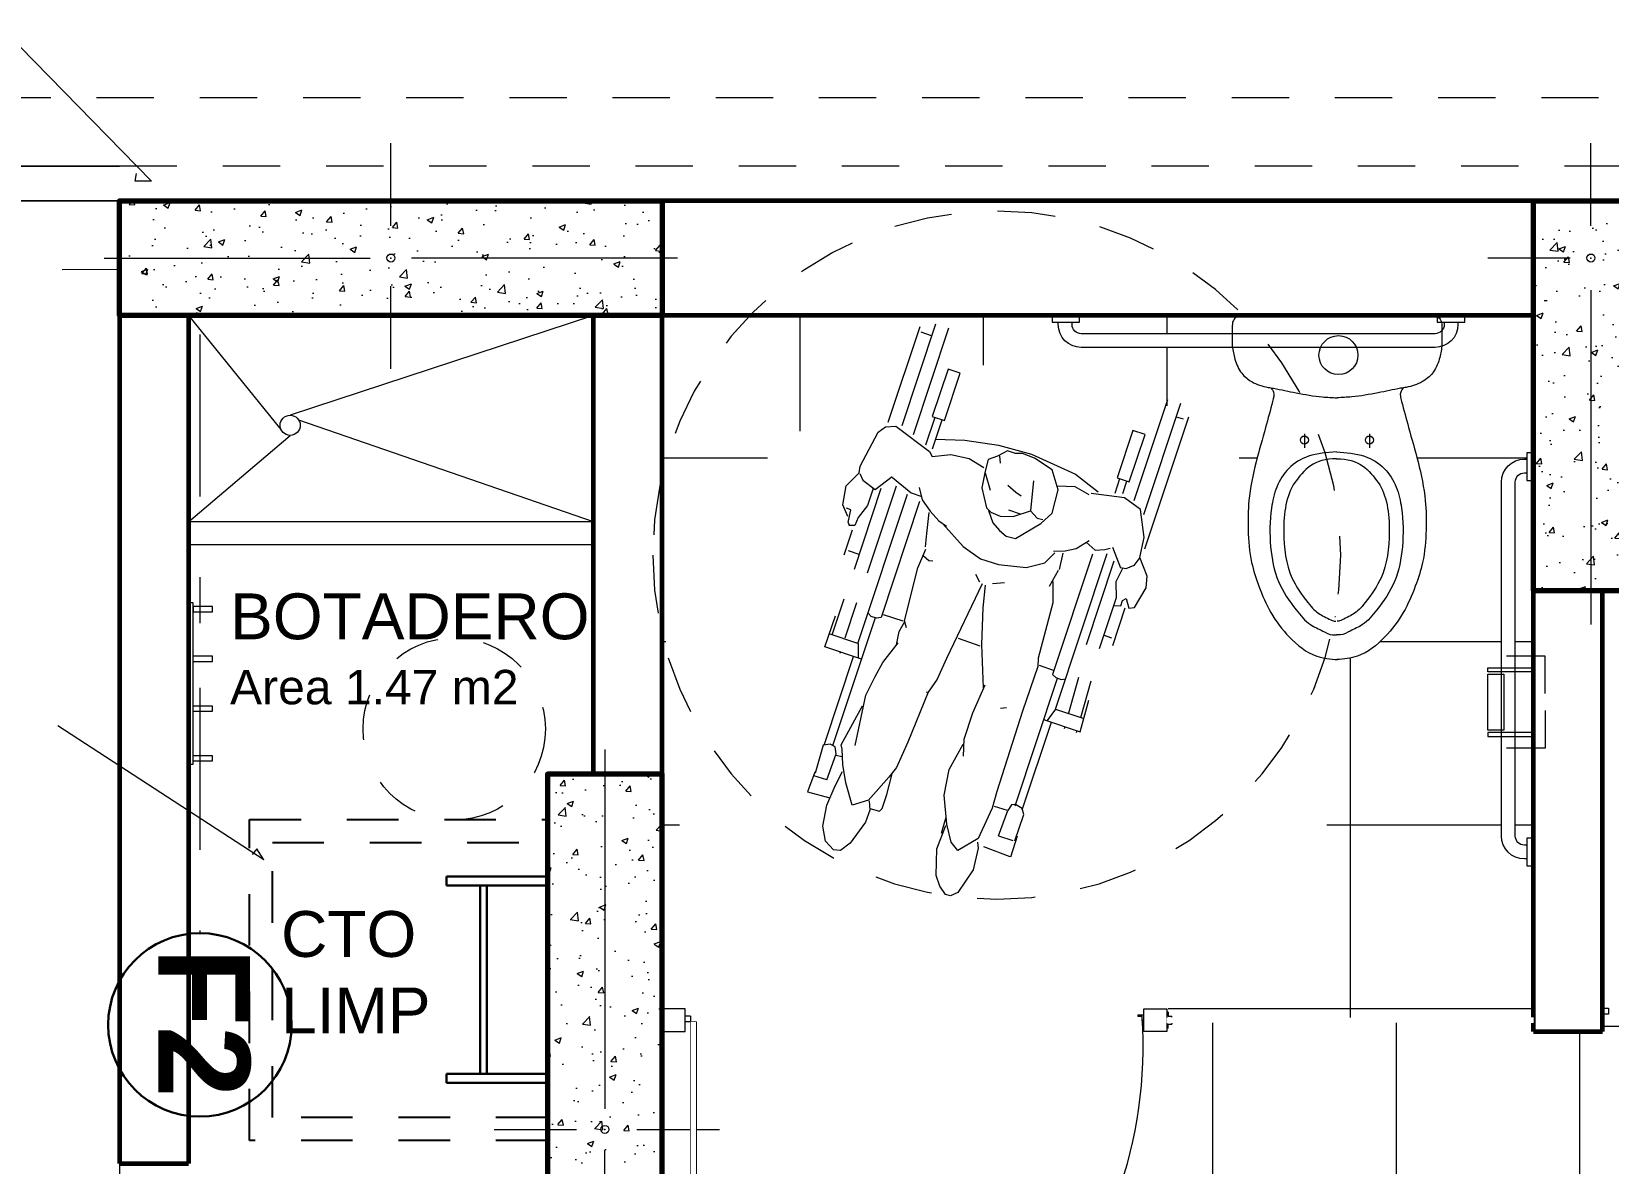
# Model space of a CAD drawing. Header units: metres. Extents: x 27 to 147, y -173 to 8.
# Drawn here: x 120.248 to 123.686, y -42.428 to -39.96 of the extents above; entities that cross this region are included whole.
import ezdxf

# ---------------------------------------------------------------- set-up
doc = ezdxf.new("R2010")
doc.units = ezdxf.units.M
doc.set_wipeout_variables(frame=1)
for name, pattern in [('DASHED2', [0.375, 0.25, -0.125]), ('Dot & Dashed', [0.670277762413025, 0.352777767181396, -0.176388883590699, 0, -0.14111111164093]), ('HIDDEN', [9.524999999999999, 6.35, -3.175]), ('HIDDEN2', [0.1875, 0.125, -0.0625]), ('RAYITAS2', [0.1875, 0.125, -0.0625])]:
    doc.linetypes.add(name, pattern=pattern)
for name, color, linetype, lineweight in [('COLUMNAS 50', 32, 'Continuous', 70), ('Cotas varias El', 253, 'Continuous', 13), ('Equipamiento SR', 23, 'Continuous', 0), ('grafo 0', 7, 'Continuous', 0), ('GRAFO 0 BLANCO', 7, 'Continuous', 0), ('grafo 2', 31, 'Continuous', 20), ('GRAFO 3', 22, 'Continuous', 30), ('GRAFO 4', 7, 'Continuous', 30), ('linea0016', 144, 'HIDDEN2', 9), ('Lineas Referencia', 73, 'Continuous', 13), ('Mobiliario el', 7, 'Continuous', 5), ('Proyeccciones', 1, 'DASHED2', 18), ('proyecciones', 1, 'DASHED2', 5), ('puertas', 7, 'Continuous', 5), ('Sanitarios el', 141, 'Continuous', 15), ('Structural - Bearing_Pen_No__20', 1, 'Continuous', 0), ('Tabiques El', 7, 'Continuous', 15), ('Vanos', 140, 'Continuous', 5), ('Ventanas', 7, 'Continuous', 5)]:
    doc.layers.add(name, color=color, linetype=linetype, lineweight=lineweight)
doc.styles.add('ARIAL', font='arial.ttf')
doc.styles.add('GENERATED_STYLE_1', font='arialbd.ttf')
pattern_1 = [(49.99999999999999, (52.73815548415334, 67.41899760011967), (0.1434520313587672, -0.01255042654495647), [0.01499999946030217, -0.1649999940633239]), (355, (52.73815548415334, 67.41899760011967), (-0.02775026572414942, 0.1504384213272495), [0.01199999956824174, -0.1319999952506591]), (100.45144446, (52.75010981992324, 67.4179517313573), (0.1157017651824895, 0.1378879932325356), [0.01274803794132739, -0.1402284173546011]), (46.1842, (52.73815548415334, 67.45899759868047), (0.2134482584544768, -0.03310385496754335), [0.02249999919045321, -0.2474999910949854]), (96.63563549, (52.75594283251337, 67.45623893737974), (0.1869323824090454, 0.1948237131451808), [0.01912206771199074, -0.2103427444318982]), (351.1841639899999, (52.73815548415334, 67.45899759868047), (0.1869323822851544, 0.1948237130442687), [0.01799999935236261, -0.1979999930759887]), (21, (52.75815548343374, 67.44899759904027), (0.1193814061283665, -0.08052377523583387), [0.01499999946030217, -0.1649999940633239]), (326.0000000000001, (52.75815548343374, 67.44899759904027), (0.04866306463342626, 0.1450300037912118), [0.01199999956824174, -0.1319999952506591]), (71.45144474, (52.76810393387584, 67.44228728448172), (0.1680444692997783, 0.06450622824034591), [0.01274803754132744, -0.1402284173546016]), (37.49999999999998, (52.73815548415334, 67.41899760011967), (0.002431970975956167, 0.06657876837076775), [0, -0.1303999953082269, 0, -0.1339999951786994, 0, -0.1324999952326692]), (7.499999999999998, (52.73815548415334, 67.41899760011967), (0.05261390559538895, 0.07888233953829678), [0, -0.07639999725113905, 0, -0.1273999954161665, 0, -0.05049999818301731]), (327.5, (52.69355548575805, 67.41899760011967), (0.106764483393111, -0.004510974184571747), [0, -0.04999999820100724, 0, -0.1559999943871426, 0, -0.20699999255217]), (317.5, (52.67355548647768, 67.41899760011967), (0.1166372296718865, 0.02002099574611099), [0, -0.0649999976613094, 0, -0.103599996272487, 0, -0.1469999947109613])]

# ---------------------------------------------------------------- blocks, each defined once
blk = doc.blocks.new('DISCAPACITADO-1')
at = {"layer": 'Proyeccciones', "linetype": 'HIDDEN', "ltscale": 1.5}
for p, q in [((682410.6525736429, 9286072.477086188), (682410.7225436935, 9286072.242333064)), ((682410.7472622914, 9286072.26160757), (682410.6805516371, 9286072.485425254)), ((682410.7127923187, 9286072.466626521), (682410.6896920423, 9286072.459741298)), ((682410.7775231751, 9286072.267650338), (682410.7146019925, 9286072.478754146)), ((682410.6240454672, 9286072.379767314), (682410.650928206, 9286072.38777993)), ((682410.650928206, 9286072.38777993), (682410.6821137017, 9286072.283150986)), ((682410.6552309629, 9286072.275138369), (682410.6240454672, 9286072.379767314)), ((682410.1419561327, 9286072.328089906), (682410.214838549, 9286072.083565643)), ((682410.2362977507, 9286072.113775594), (682410.1699341268, 9286072.336428972)), ((682410.2096796968, 9286072.009369154), (682410.1232021028, 9286072.299505936)), ((682410.1346902074, 9286072.2940569), (682410.1499051906, 9286072.298591847)), ((682410.6821137017, 9286072.283150986), (682410.6552309629, 9286072.275138369)), ((682410.6766232258, 9286072.281476555), (682410.6947518236, 9286072.220654177)), ((682410.217143312, 9286072.258486865), (682410.2440260508, 9286072.26649948)), ((682410.2483288078, 9286072.15385792), (682410.217143312, 9286072.258486865)), ((682410.2440260508, 9286072.26649948), (682410.2752115466, 9286072.161870535)), ((682410.6611366668, 9286072.276177574), (682410.6803005497, 9286072.211881759)), ((682410.7607238758, 9286072.26000555), (682410.6855253028, 9286072.206600782)), ((682410.7831895659, 9286072.257452656), (682410.7607238758, 9286072.26000555)), ((682410.7992524281, 9286072.245164916), (682410.7831895659, 9286072.257452656)), ((682410.5356293229, 9286072.225399787), (682410.4631044343, 9286072.208073603)), ((682410.4979567518, 9286072.208403239), (682410.5160334818, 9286072.213502282)), ((682410.5160334818, 9286072.213502282), (682410.537098011, 9286072.201496249)), ((682410.6094526884, 9286072.2340123), (682410.5356293229, 9286072.225399787)), ((682410.6736209418, 9286072.234292187), (682410.6094526884, 9286072.2340123)), ((682410.8360673622, 9286072.170360029), (682410.7992524281, 9286072.245164916)), ((682410.4631044343, 9286072.208073603), (682410.366147843, 9286072.167367645)), ((682410.4173250571, 9286072.17521866), (682410.4563318721, 9286072.199688578)), ((682410.4563318721, 9286072.199688578), (682410.4832959691, 9286072.208525522)), ((682410.4832959691, 9286072.208525522), (682410.4979567518, 9286072.208403239)), ((682410.5330436161, 9286072.201792447), (682410.5311617575, 9286072.18608483)), ((682410.537098011, 9286072.201496249), (682410.55714577, 9286072.193202218)), ((682410.55714577, 9286072.193202218), (682410.5629734955, 9286072.16795327)), ((682410.5988786584, 9286072.194475789), (682410.5660340558, 9286072.175321525)), ((682410.6392301415, 9286072.201837353), (682410.5988786584, 9286072.194475789)), ((682410.6796447971, 9286072.196283462), (682410.6392301415, 9286072.201837353)), ((682410.6855253028, 9286072.206600782), (682410.6796447971, 9286072.196283462)), ((682410.2752115466, 9286072.161870535), (682410.2483288078, 9286072.15385792)), ((682410.2542345116, 9286072.154897125), (682410.2623979324, 9286072.127508428)), ((682410.2697210707, 9286072.160196107), (682410.2792937533, 9286072.128079263)), ((682410.366147843, 9286072.167367645), (682410.3152787711, 9286072.130579146)), ((682410.4027661303, 9286072.13168844), (682410.4173250571, 9286072.17521866)), ((682410.460744531, 9286072.084932286), (682410.4563484607, 9286072.15025302)), ((682410.5502994255, 9286072.12562961), (682410.5624775763, 9286072.163156327)), ((682410.5629734955, 9286072.16795327), (682410.568967026, 9286072.131503755)), ((682410.7649380027, 9286072.147806644), (682410.7232176372, 9286072.11534864)), ((682410.8015104599, 9286072.120226732), (682410.7656924718, 9286072.149692202)), ((682410.8364917214, 9286072.154495992), (682410.8289032814, 9286072.139909858)), ((682410.8375873922, 9286072.155539894), (682410.8360673622, 9286072.170360029)), ((682410.8649007231, 9286072.126018498), (682410.8375873922, 9286072.155539894)), ((682410.2220297756, 9286072.09487926), (682410.2575696099, 9286072.118762296)), ((682410.2575696099, 9286072.118762296), (682410.3306579122, 9286072.126085145)), ((682410.3351228214, 9286072.12310266), (682410.3661786844, 9286072.139442526)), ((682410.3661786844, 9286072.139442526), (682410.4055493897, 9286072.14006906)), ((682410.4142689934, 9286072.080423199), (682410.4027661303, 9286072.13168844)), ((682410.4948663595, 9286072.123903604), (682410.4827921358, 9286072.116150396)), ((682410.5125762626, 9286072.138673259), (682410.4948663595, 9286072.123903604)), ((682410.568967026, 9286072.131503755), (682410.5580599471, 9286072.087885508)), ((682410.7061424108, 9286072.12735908), (682410.698162367, 9286072.1008674)), ((682410.7232176372, 9286072.11534864), (682410.7017157231, 9286072.109045615)), ((682410.8287622456, 9286071.783727502), (682410.7308182238, 9286072.112334741)), ((682410.7563599291, 9286072.12887785), (682410.8135004601, 9286071.937168425)), ((682410.8414784543, 9286071.94550749), (682410.7884121684, 9286072.123547614)), ((682410.8289032814, 9286072.139909858), (682410.8015104599, 9286072.120226732)), ((682410.8063517412, 9286072.122699808), (682410.8170154466, 9286072.08476639)), ((682410.8711759605, 9286072.084567316), (682410.8649007231, 9286072.126018498)), ((682410.2122773981, 9286072.033801395), (682410.2220297756, 9286072.09487926)), ((682410.4386515713, 9286072.057470404), (682410.4142689934, 9286072.080423199)), ((682410.4614613109, 9286072.084280506), (682410.4469781888, 9286072.068763174)), ((682410.4992826738, 9286072.070697257), (682410.4614613109, 9286072.084280506)), ((682410.5095779647, 9286072.084763264), (682410.4839221544, 9286072.076916398)), ((682410.5478204042, 9286072.078913601), (682410.527207793, 9286072.070728099)), ((682410.5531484531, 9286072.082114697), (682410.5429053267, 9286072.055800876)), ((682410.5580599471, 9286072.087885508), (682410.5478204042, 9286072.078913601)), ((682410.6803594508, 9286072.077126702), (682410.660619834, 9286072.056483248)), ((682410.698162367, 9286072.1008674), (682410.6803594508, 9286072.077126702)), ((682410.7040192458, 9286072.09690526), (682410.7799874666, 9286071.842027964)), ((682410.8170154466, 9286072.08476639), (682410.8369811609, 9286072.05795597)), ((682410.8529844927, 9286072.074137025), (682410.8630615574, 9286072.077443456)), ((682410.8590678866, 9286072.059308678), (682410.8711759605, 9286072.084567316)), ((682410.4469781888, 9286072.068763174), (682410.4339053667, 9286072.066220086)), ((682410.4925308904, 9286072.02334549), (682410.4386515713, 9286072.057470404)), ((682410.527207793, 9286072.070728099), (682410.4992826738, 9286072.070697257)), ((682410.5429053267, 9286072.055800876), (682410.5282554044, 9286072.039090978)), ((682410.6521878722, 9286072.050183104), (682410.6059037967, 9286072.001953427)), ((682410.660619834, 9286072.056483248), (682410.6433861759, 9286072.04523278)), ((682410.6862136116, 9286072.027941937), (682410.6827260397, 9286072.073784435)), ((682410.8369811609, 9286072.05795597), (682410.8437291951, 9286072.040409124)), ((682410.8583967597, 9286072.046398822), (682410.8529844927, 9286072.074137025)), ((682410.8583967597, 9286072.046398822), (682410.8561524632, 9286072.039830701)), ((682410.2202120351, 9286071.990265332), (682410.2122773981, 9286072.033801395)), ((682410.2806120222, 9286072.010800257), (682410.261927551, 9286071.965969479)), ((682410.2973732619, 9286072.005233739), (682410.285340794, 9286072.008105025)), ((682410.3379558547, 9286072.019977624), (682410.3182118321, 9286072.003323473)), ((682410.3596674195, 9286072.005609408), (682410.3319374179, 9286072.023407917)), ((682410.512648866, 9286072.027197879), (682410.4925308904, 9286072.02334549)), ((682410.5282554044, 9286072.039090978), (682410.512648866, 9286072.027197879)), ((682410.6879640066, 9286071.999036733), (682410.6862136116, 9286072.027941937)), ((682410.8437291951, 9286072.040409124), (682410.8561524632, 9286072.039830701)), ((682410.8645444347, 9286071.975689527), (682410.8480076179, 9286072.0311714)), ((682410.2032865193, 9286071.950077381), (682410.2202120351, 9286071.990265332)), ((682410.2202120351, 9286071.990265332), (682410.2327521688, 9286071.97229661)), ((682410.2327521688, 9286071.97229661), (682410.2499118171, 9286071.964753687)), ((682410.330860944, 9286071.796511207), (682410.2758179297, 9286071.981183358)), ((682410.393490292, 9286071.653991207), (682410.291472025, 9286071.99626775)), ((682410.3182118321, 9286072.003323473), (682410.2973732619, 9286072.005233739)), ((682410.323567522, 9286071.99392714), (682410.4023877145, 9286071.729481332)), ((682410.3831498794, 9286071.999344511), (682410.3596674195, 9286072.005609408)), ((682410.4089901164, 9286071.997715954), (682410.3831498794, 9286071.999344511)), ((682410.3880957984, 9286071.994532118), (682410.3954391478, 9286071.958452338)), ((682410.4272156383, 9286071.9722352), (682410.4059251501, 9286071.994337)), ((682410.4674593381, 9286071.960403785), (682410.4272156383, 9286071.9722352)), ((682410.5672667163, 9286071.97613369), (682410.5281219699, 9286071.965411387)), ((682410.6059037967, 9286072.001953427), (682410.5672667163, 9286071.97613369)), ((682410.6920677725, 9286071.97875717), (682410.6799088176, 9286071.968995377)), ((682410.7032668992, 9286071.95244011), (682410.6868958945, 9286071.99366533)), ((682410.8562642977, 9286071.985270638), (682410.8331640214, 9286071.978385417)), ((682410.2043385466, 9286071.924469894), (682410.2032865193, 9286071.950077381)), ((682410.2499118171, 9286071.964753687), (682410.261927551, 9286071.965969479)), ((682410.2570106462, 9286071.96516885), (682410.2707525549, 9286071.93554489)), ((682410.3974360022, 9286071.95645989), (682410.415887483, 9286071.920883369)), ((682410.5281219699, 9286071.965411387), (682410.4674593381, 9286071.960403785)), ((682410.5673928075, 9286071.925384514), (682410.5762731144, 9286071.942236142)), ((682410.6799088176, 9286071.968995377), (682410.6708125317, 9286071.968944548)), ((682410.7285277188, 9286071.836379157), (682410.7032668992, 9286071.95244011)), ((682410.2287717687, 9286071.880875697), (682410.2043385466, 9286071.924469894)), ((682410.2707525549, 9286071.93554489), (682410.2693012238, 9286071.899552718)), ((682410.408155905, 9286071.931786109), (682410.4067512995, 9286071.885368442)), ((682410.5135586371, 9286071.92587047), (682410.5397686088, 9286071.922892094)), ((682410.5583624268, 9286071.869578656), (682410.5548704489, 9286071.919410458)), ((682410.5620069464, 9286071.92210685), (682410.6348973003, 9286071.757041961)), ((682410.2405269358, 9286071.879016774), (682410.2287717687, 9286071.880875697)), ((682410.2474388676, 9286071.900137052), (682410.2405269358, 9286071.879016774)), ((682410.2549550511, 9286071.895529043), (682410.2474388676, 9286071.900137052)), ((682410.273144545, 9286071.796441317), (682410.2484592377, 9286071.879261795)), ((682410.2583775572, 9286071.88317913), (682410.2549550511, 9286071.895529043)), ((682410.2741375372, 9286071.883891216), (682410.2583775572, 9286071.88317913)), ((682410.2693469658, 9286071.900687097), (682410.3028829499, 9286071.788172143)), ((682410.4067512995, 9286071.885368442), (682410.4350257434, 9286071.76360304)), ((682410.5584505453, 9286071.789792601), (682410.5583624268, 9286071.869578656)), ((682410.8345749305, 9286071.872181725), (682410.857777735, 9286071.79433512)), ((682410.885524114, 9286071.800645832), (682410.861784967, 9286071.880291894)), ((682410.7240337179, 9286071.821000015), (682410.7285277188, 9286071.836379157)), ((682410.7400921743, 9286071.81270158), (682410.7275153548, 9286071.836101856)), ((682410.7754569649, 9286071.84857275), (682410.7322320209, 9286071.836382834)), ((682410.7799874666, 9286071.842027964), (682410.7897412183, 9286071.840115577)), ((682410.7897412183, 9286071.840115577), (682410.8017084285, 9286071.8436825)), ((682410.793112156, 9286071.840615412), (682410.877064636, 9286071.558950515)), ((682410.8017084285, 9286071.8436825), (682410.8088235673, 9286071.850622796)), ((682410.9008822897, 9286071.773986893), (682410.8799172466, 9286071.84254231)), ((682410.2945775903, 9286071.818710977), (682410.2767790549, 9286071.813405981)), ((682410.6110656061, 9286071.8016652), (682410.5631793172, 9286071.78709737)), ((682410.744482053, 9286071.783431048), (682410.7400921743, 9286071.81270158)), ((682410.8287523169, 9286071.783724543), (682410.8921277566, 9286071.8026141)), ((682410.5522020883, 9286071.69556917), (682410.5584505453, 9286071.789792601)), ((682410.7730337072, 9286071.744091183), (682410.7408257991, 9286071.787508378)), ((682410.8198853605, 9286071.749845108), (682410.9008822897, 9286071.773986893)), ((682410.8285861396, 9286071.783449078), (682410.8275834422, 9286071.752676867)), ((682410.4326222815, 9286071.748563876), (682410.3996407553, 9286071.738290163)), ((682410.4350257434, 9286071.76360304), (682410.434830626, 9286071.745773688)), ((682410.434830626, 9286071.745773688), (682410.4654730972, 9286071.647148885)), ((682410.6348973003, 9286071.757041961), (682410.65357474, 9286071.711369675)), ((682410.7891787529, 9286071.712961728), (682410.7730337072, 9286071.744091183)), ((682410.8950281517, 9286071.561996037), (682410.8374755438, 9286071.755088003)), ((682410.8671493852, 9286071.762892751), (682410.8678826218, 9286071.760432703)), ((682410.338060672, 9286071.637469964), (682410.318141284, 9286071.717754826)), ((682410.3456987326, 9286071.724592073), (682410.3652597704, 9286071.64575154)), ((682410.3833053655, 9286071.718974113), (682410.3735516138, 9286071.7208865)), ((682410.3952725757, 9286071.722541036), (682410.3833053655, 9286071.718974113)), ((682410.3921780598, 9286071.721113792), (682410.4761305398, 9286071.439448895)), ((682410.4023877145, 9286071.729481332), (682410.3952725757, 9286071.722541036)), ((682410.5740205796, 9286071.64024145), (682410.548476432, 9286071.702259727)), ((682410.65357474, 9286071.711369675), (682410.6726818562, 9286071.682163011)), ((682410.8081892416, 9286071.671371177), (682410.7891787529, 9286071.712961728)), ((682410.3384686883, 9286071.606327044), (682410.3217001624, 9286071.676027793)), ((682410.6726818562, 9286071.682163011), (682410.7135684884, 9286071.571810167)), ((682410.6726818562, 9286071.682163011), (682410.6765471402, 9286071.681329394)), ((682410.8282268413, 9286071.561134983), (682410.8081892416, 9286071.671371177)), ((682410.3935002207, 9286071.653994167), (682410.3314503621, 9286071.635499708)), ((682410.4194685353, 9286071.630497664), (682410.3384716063, 9286071.60635588)), ((682410.393790092, 9286071.65385463), (682410.4114763024, 9286071.628652798)), ((682410.4654730972, 9286071.647148885), (682410.5163629419, 9286071.470632197)), ((682410.500817814, 9286071.65320257), (682410.5139227998, 9286071.65171338)), ((682410.5911123918, 9286071.58245073), (682410.5740205796, 9286071.64024145)), ((682410.8585141433, 9286071.561812859), (682410.8146595964, 9286071.647749348)), ((682410.3462212089, 9286071.604579017), (682410.3452893533, 9286071.60833485)), ((682410.3725165329, 9286071.616503242), (682410.3737786575, 9286071.611416265)), ((682410.45943096, 9286071.432162803), (682410.4018783522, 9286071.625254769)), ((682410.5909542205, 9286071.545179432), (682410.5911123918, 9286071.58245073)), ((682410.6216197605, 9286071.515239505), (682410.5927846088, 9286071.571738144)), ((682410.7135684884, 9286071.571810167), (682410.7365536236, 9286071.515709065)), ((682410.8560081848, 9286071.552419877), (682410.8585141433, 9286071.561812859)), ((682410.8711936467, 9286071.55657939), (682410.882357526, 9286071.562176751)), ((682410.882357526, 9286071.562176751), (682410.8975394028, 9286071.559603572)), ((682410.8975394028, 9286071.559603572), (682410.9135770914, 9286071.498383252)), ((682410.8536210954, 9286071.51875362), (682410.8560081848, 9286071.552419877)), ((682410.8565481305, 9286071.53588019), (682410.8686363462, 9286071.538103003)), ((682410.8690618287, 9286071.541847285), (682410.8711936467, 9286071.55657939)), ((682410.8872154284, 9286071.48451108), (682410.8690618287, 9286071.541847285)), ((682410.6302862316, 9286071.458667347), (682410.6216197605, 9286071.515239505)), ((682410.7365536236, 9286071.515709065), (682410.7524727103, 9286071.494675376)), ((682410.7553689947, 9286071.456289161), (682410.7454939982, 9286071.501721218)), ((682410.7524727103, 9286071.494675376), (682410.795547273, 9286071.442667533)), ((682410.8455016819, 9286071.479526691), (682410.8536210954, 9286071.51875362)), ((682410.8689239882, 9286071.472156998), (682410.8541287612, 9286071.503656186)), ((682410.8872154284, 9286071.48451108), (682410.9161495735, 9286071.492564473)), ((682410.913773368, 9286071.50010833), (682410.9290261739, 9286071.456695763)), ((682410.5163629419, 9286071.470632197), (682410.5253334111, 9286071.433909789)), ((682410.6232056178, 9286071.395781903), (682410.6302862316, 9286071.458667347)), ((682410.7648608045, 9286071.426031392), (682410.7553689947, 9286071.456289161)), ((682410.8307945735, 9286071.431239827), (682410.8455016819, 9286071.479526691)), ((682410.8856647274, 9286071.429581955), (682410.8689239882, 9286071.472156998)), ((682410.9290261739, 9286071.456695763), (682410.8795327414, 9286071.44517682)), ((682410.455674362, 9286071.42229619), (682410.4596174732, 9286071.434930615)), ((682410.473840053, 9286071.364251727), (682410.455674362, 9286071.42229619)), ((682410.4596174732, 9286071.434930615), (682410.4745861249, 9286071.443120409)), ((682410.4756409794, 9286071.443153061), (682410.4832003524, 9286071.442557171)), ((682410.4832003524, 9286071.442557171), (682410.4906521107, 9286071.429611534)), ((682410.5091858014, 9286071.37400003), (682410.4906521107, 9286071.429611534)), ((682410.4918468161, 9286071.42993878), (682410.5203273383, 9286071.437617384)), ((682410.5253334111, 9286071.433909789), (682410.5536076827, 9286071.367187344)), ((682410.7704459284, 9286071.419788305), (682410.7648608045, 9286071.426031392)), ((682410.791745613, 9286071.424745524), (682410.7704459284, 9286071.419788305)), ((682410.7936588518, 9286071.441235747), (682410.7913725263, 9286071.421529887)), ((682410.795547273, 9286071.442667533), (682410.8307945735, 9286071.431239827)), ((682410.8932340358, 9286071.383406408), (682410.8856647274, 9286071.429581955)), ((682410.6123542868, 9286071.357257757), (682410.6232056178, 9286071.395781903)), ((682410.6335858405, 9286071.375993196), (682410.6249026916, 9286071.411462521)), ((682410.643089101, 9286071.341733402), (682410.6249588411, 9286071.393244226)), ((682410.7913725263, 9286071.421529887), (682410.8001170366, 9286071.394903246)), ((682410.8001170366, 9286071.394903246), (682410.8321986011, 9286071.348039605)), ((682410.4814418013, 9286071.329169137), (682410.4683831509, 9286071.375460437)), ((682410.5091858014, 9286071.37400003), (682410.4777377442, 9286071.364869047)), ((682410.5545071942, 9286071.359188521), (682410.5530180058, 9286071.346083537)), ((682410.5536076827, 9286071.367187344), (682410.5969693015, 9286071.339258194)), ((682410.5969693015, 9286071.339258194), (682410.6123542868, 9286071.357257757)), ((682410.8858129998, 9286071.350900698), (682410.8932340358, 9286071.383406408)), ((682410.4825178455, 9286071.329311956), (682410.5408931043, 9286071.349292278)), ((682410.5530180058, 9286071.346083537), (682410.5625841685, 9286071.29791554)), ((682410.6427854552, 9286071.283243679), (682410.643089101, 9286071.341733402)), ((682410.8321986011, 9286071.348039605), (682410.8529683973, 9286071.331746435)), ((682410.8529683973, 9286071.331746435), (682410.8680658315, 9286071.3322541)), ((682410.8680658315, 9286071.3322541), (682410.8858129998, 9286071.350900698)), ((682410.5625841685, 9286071.29791554), (682410.5940012655, 9286071.24811458)), ((682410.6207411891, 9286071.242578078), (682410.6337886413, 9286071.260464003)), ((682410.6337886413, 9286071.260464003), (682410.6427854552, 9286071.283243679)), ((682410.5940012655, 9286071.24811458), (682410.6100597219, 9286071.239816144)), ((682410.6100597219, 9286071.239816144), (682410.6207411891, 9286071.242578078))]:
    blk.add_line(p, q, dxfattribs=at)
at = {"layer": 'Proyeccciones', "linetype": 'HIDDEN', "ltscale": 0.02}
blk.add_circle((682410.5322877985, 9286071.98558884), 0.749999999998464, dxfattribs=at)
blk = doc.blocks.new('A$C2B14624A')
at = {"layer": 'puertas'}
for p, q in [((1.037497044282446, 0.02839243754737808), (1.037497044282446, 0.6222369928657336)), ((1.049497042524109, 0.0163924355804248), (1.049497042524109, 0.6222369928657336)), ((0.07427460207586023, 0.01338819485399156), (0.06150252439309156, 0.01339243322586015)), ((0.06483860731813706, 0.02616340524698657), (0.06150676276493527, 0.02616451090861815)), ((0.06483860731813706, 0.02616340524698657), (0.06483547460786099, 0.01672317211739838)), ((0.06483547460786099, 0.01672317211739838), (0.07427570773748471, 0.01672003940716138)), ((0.07427460207586023, 0.01338819485399156), (0.07427570773748471, 0.01672003940716138)), ((1.037502524184475, 0.02839243754737808), (1.061502524393092, 0.02839243754737808)), ((1.049502522426138, 0.0163924355804248), (1.061502524393092, 0.0163924355804248)), ((1.049502522426138, 0.0163924355804248), (1.061502524393092, 0.0163924355804248)), ((1.049502522426138, 0.0163924355804248), (1.061502524393092, 0.0163924355804248))]:
    blk.add_line(p, q, dxfattribs=at)
blk.add_arc((1.017287186098173, 0.0835341805586971), 0.9542777135085371, 88.78648947604668, 183.9487053619348, dxfattribs=at)
at = {"layer": 'Tabiques El'}
for p, q in [((0.008502525950262907, 0.04250071584495352), (0.01150252457935608, 0.04250071584495352)), ((0.008502525950262907, 0.04250071584495352), (0.008502525950262907, 0.03400071724566267)), ((2.523625681760677e-06, 0.0310007186165695), (2.523625681760677e-06, 0.03400071724566267)), ((0.008502525950262907, 0.03400071724566267), (2.523625681760677e-06, 0.03400071724566267)), ((2.523625681760677e-06, 0.01900071664961622), (2.523625681760677e-06, 0.01600071802052305)), ((0.008502525950262907, 0.01600071802052305), (2.523625681760677e-06, 0.01600071802052305)), ((0.008502525950262907, 0.007500715695941906), (0.008502525950262907, 0.01600071802052305)), ((0.008502526881585482, 0.007500715695941906), (0.01150252551067865, 0.007500715695941906))]:
    blk.add_line(p, q, dxfattribs=at)
blk.add_lwpolyline([(0.01150252457935608, 7.098099832347771e-07), (0.01150252457935608, 0.05000071055504129), (0.06150252439309156, 0.05000071055504129), (0.06150252439309156, 7.098099832347771e-07)], close=True, dxfattribs=at)
blk.add_wipeout([(1.0494970425240888, 0.028392433822070018), (1.0374970424196777, 0.028392433822070018), (1.0374970424197374, 1.0375514282882214), (1.0494970425241095, 1.0375514282882214)]).dxf.layer = 'puertas'
blk = doc.blocks.new('INODFLUX-P')
at = {"layer": 'Sanitarios el'}
for p, q in [((0, -0.212073186977122), (0, 0.2125880162640356)), ((0.02298851984960493, 0.228751668476562), (0.06716616553603671, 0.228751668476562)), ((0, 0.1437574146435736), (0, -0.09814882820137427)), ((0.2582214501271665, 0.07063124141781424), (0.2890970334810845, 0.07063124141781424)), ((0.2582214501271665, -0.07100656277985712), (0.2890970334810845, -0.07100656277985712)), ((0.02298851984960493, -0.2282368391894209), (0.02298851984960493, -0.2282368391894209)), ((0.02298851984960493, -0.2282368391896483), (0.06716616553603671, -0.2282368391896483))]:
    blk.add_line(p, q, dxfattribs=at)
for centre, radius in [((0.2717421304187155, 0.07063124141781424), 0.008716058444406372), ((0.08672406501500518, 0.003291344774098093), 0.04251478957414357), ((0.2717421304187155, -0.07100656277985712), 0.008716058444406372)]:
    blk.add_circle(centre, radius, dxfattribs=at)
for points in [[(0, 0.2125880162640356), (0.004389176065160427, 0.2212744030195068), (0.01353749705958762, 0.2274312783466854), (0.02298851984960493, 0.228751668476562)], [(0.06716616553603671, 0.228751668476562), (0.09553605067776516, 0.223002778864739), (0.1263780004992441, 0.2080556658730899), (0.144540108358342, 0.1864324230092649), (0.1570181491260882, 0.150789307415053), (0.1587670928456646, 0.1386164972810917)], [(0.1874396797866211, 0.1408863814377952), (0.2442299003705557, 0.1560708679354689), (0.3196026479745342, 0.1767594526173894), (0.403888281842228, 0.1925225370370213), (0.4674556593417947, 0.1942360770382407), (0.5389101003420365, 0.1866030352176863), (0.5904198562348029, 0.170825114953132), (0.6480509151479055, 0.1444692378028235), (0.7010237297290587, 0.104575652855729), (0.7429311119303748, 0.04446081231903054), (0.7505659239359375, -0.0003360191229689891)], [(0.1579297115160898, 0.1449524592379845), (0.1673940940781904, 0.1388983783200643), (0.1874396797866211, 0.1408863814377952)], [(0.2976904011811712, -0.001055037938940073), (0.3073095916370221, 0.06032878689951809), (0.3336782815640618, 0.1031005256132999), (0.3743244062752638, 0.1291300141925972), (0.4199651106500824, 0.1406352113387043), (0.5047047972111613, 0.1424971097809617), (0.5801616286516946, 0.1254581427625822), (0.6419464288956078, 0.0869665450887992), (0.674234620641073, 0.0556035705345862), (0.6881925368652446, 0.02863942377338435), (0.69656728659902, 0.007557689221940112), (0.69656728659902, -0.001055037938940129)], [(0.1874396797866211, -0.1403715521508815), (0.2442299003705557, -0.1555560386485553), (0.3196026479745342, -0.1762446233304758), (0.403888281842228, -0.1920077077501077), (0.4674556593417947, -0.1937212477513272), (0.5389101003420365, -0.1860882059307728), (0.5904198562348029, -0.1703102856662185), (0.6480509151479055, -0.14395440851591), (0.7010237297290587, -0.1040608235688155), (0.7429311119303748, -0.04394598303211705), (0.7505659239359375, 0.0008508484098824765)], [(0.2976904011811712, -0.001055037938940073), (0.3073095916370221, -0.06243886277739824), (0.3336782815640618, -0.1052106014911801), (0.3743244062752638, -0.1312400900704774), (0.4199651106500824, -0.1427452872165845), (0.5047047972111613, -0.1446071856588419), (0.5801616286516946, -0.1275682186404624), (0.6419464288956078, -0.08907662096667945), (0.674234620641073, -0.05771364641246646), (0.6881925368652446, -0.03074949965126461), (0.69656728659902, -0.009667765099820369), (0.69656728659902, -0.001055037938940129)], [(0.1579297115160898, -0.1444376299510708), (0.1673940940781904, -0.1383835490331506), (0.1874396797866211, -0.1403715521508815)], [(0.06716616553603671, -0.2282368391896483), (0.09553605067776516, -0.2224879495778254), (0.1263780004992441, -0.2075408365861762), (0.144540108358342, -0.1859175937223512), (0.1570181491260882, -0.1502744781281393), (0.1587670928456646, -0.138101667994178)], [(0, -0.212073186977122), (0.004389176065160427, -0.2207595737325931), (0.01353749705958762, -0.2269164490597717), (0.02298851984960493, -0.2282368391896483)]]:
    blk.add_spline(points, degree=3, dxfattribs=at)
for points, knots in [([(0.1587670928456646, 0.1386164972810917), (0.1622623794328319, 0.1223098662332091), (0.1698102810942146, 0.08709648829939448), (0.1777124867303428, 0.0409356008309629), (0.1792398691297876, 0.0109438788057474), (0.1796385704642489, 0.0002574146434567992)], [0, 0, 0, 0, 0.05004784659209932, 0.1080758945027665, 0.1401372125998393, 0.1401372125998393, 0.1401372125998393, 0.1401372125998393]), ([(0.3130609257930246, -0.001055037938940073), (0.3105552275810624, 0.04707192089075812), (0.3383995741451145, 0.0711201967291259), (0.3910205538929858, 0.1086271607961322), (0.4314582107119804, 0.1145223459929098), (0.5072301631316805, 0.1137834954078158), (0.5432356188623544, 0.1094284508698279), (0.5900777037229545, 0.08801159561006947), (0.608087720995627, 0.075428646805804), (0.6383087188348782, 0.05174028444584158), (0.6458099428518835, 0.04467881531390097), (0.6553822864198082, 0.02849625831449024), (0.6616498749208404, 0.01583338431318274), (0.6659767718347211, 0.006226769603827509), (0.6666315247207422, 0.004509966647120112), (0.6666920242935248, 0.004305012083605564)], [0, 0, 0, 0, 0.1299393476545546, 0.1299393476545546, 0.2598786953091091, 0.2598786953091091, 0.3747539514784453, 0.3747539514784453, 0.4457919576556402, 0.4457919576556402, 0.4942706616464827, 0.4942706616464827, 0.5266071767060029, 0.5266071767060029, 0.5352140199701049, 0.5352140199701049, 0.5352140199701049, 0.5352140199701049]), ([(0.1587670928456646, -0.138101667994178), (0.1622623794328319, -0.1217950369462955), (0.1698102810942146, -0.08658165901248088), (0.1777124867303428, -0.0404207715438219), (0.1792398691297876, -0.01042904951883378), (0.1796385704642489, 0.0002574146434567992)], [0, 0, 0, 0, 0.05004784659209932, 0.1080758945027665, 0.1401372125998393, 0.1401372125998393, 0.1401372125998393, 0.1401372125998393]), ([(0.3130609257930246, -0.001055037938940073), (0.3105552275810624, -0.04918199676863827), (0.3383995741451145, -0.07323027260700604), (0.3910205538929858, -0.1107372366740123), (0.4314582107119804, -0.11663242187079), (0.5072301631316805, -0.115893571285696), (0.5432356188623544, -0.1115385267477081), (0.5900777037229545, -0.0901216714879497), (0.608087720995627, -0.07753872268368422), (0.6383087188348782, -0.05385036032372181), (0.6458099428518835, -0.0467888911917812), (0.6553822864198082, -0.03060633419237047), (0.6616498749208404, -0.01794346019106297), (0.6659767718347211, -0.008336845481707766), (0.6666315247207422, -0.006620042525000369), (0.6666920242935248, -0.006415087961485821)], [0, 0, 0, 0, 0.1299393476545546, 0.1299393476545546, 0.2598786953091091, 0.2598786953091091, 0.3747539514784453, 0.3747539514784453, 0.4457919576556402, 0.4457919576556402, 0.4942706616464827, 0.4942706616464827, 0.5266071767060029, 0.5266071767060029, 0.5352140199701049, 0.5352140199701049, 0.5352140199701049, 0.5352140199701049])]:
    blk.add_open_spline(points, degree=3, knots=knots, dxfattribs=at)
for points in [[(0.6666920242942069, 0.004305012081104453), (0.6667092272889477, 0.004105002492352017), (0.6667390905911361, 0.002960136800211788), (0.6666100590352926, 0.0005463729074931534)], [(0.6566888683576053, -0.004556340331063891), (0.6566744216706866, -0.004182605389459693), (0.65665293067741, -0.003725531032714113), (0.6566243165138985, -0.003190252400699589)], [(0.6666920242942069, -0.006415087958984711), (0.6667092272889477, -0.006215078370232274), (0.6667390905911361, -0.005070212678092045), (0.6666100590352926, -0.002656448785373411)]]:
    blk.add_open_spline(points, degree=3, dxfattribs=at)
blk.add_point((0, 0), dxfattribs=at)
blk = doc.blocks.new('H-6')
at = {"linetype": 'HIDDEN', "ltscale": 0.1}
for points in [[(0, 0.03713244133621174), (2.26710881179315e-05, 0.1187638242251978), (-0.08437678826658157, 0.1188397611118717)], [(0, 0), (2.26710881179315e-05, -0.08163138288898608), (-0.08437678826658157, -0.08170731977565993)]]:
    blk.add_lwpolyline(points, dxfattribs=at)
for points in [[(-0.02510501394681341, 0.0935662206680945), (-0.02510501394681341, 0.08456622066819364), (-0.1251050139467225, 0.08456622066807995), (-0.1251050139467225, 0.0935662206680945)], [(-0.09010501394686798, -0.04243377933187276), (-0.1251050139467225, -0.04243377933187276), (-0.1251050139467225, 0.0795662206680845), (-0.09010501394686798, 0.07956622066797081)], [(-0.02510501394681341, -0.05643377933199645), (-0.02510501394681341, -0.0474337793319819), (-0.1251050139467225, -0.04743377933186821), (-0.1251050139467225, -0.05643377933188276)]]:
    blk.add_lwpolyline(points, close=True)
blk = doc.blocks.new('A$C177A501D')
at = {"layer": 'GRAFO 0 BLANCO'}
for p, q in [((0.8350044212024841, 0.09998767538237896), (0.06349928450509879, 0.09998767538237896)), ((0.8350044212024841, 0.06998767538240624), (0.06349928450509879, 0.06998767538240624)), ((0.01349928450508742, 0.04998767538236759), (0.01349928450508742, 0.04499512254770277)), ((0.04349928450506013, 0.04998767538236759), (0.04349928450506013, 0.04499512254770277)), ((0.8550059886159715, 0.0449951225478733), (0.8550044202181084, 0.04999395044452992)), ((0.8850059900925373, 0.0449951225478733), (0.8850044187414596, 0.05000336303768815))]:
    blk.add_line(p, q, dxfattribs=at)
for points in [[(0.06001069712783647, 0.04499512254770277), (0.06001069712783647, 0.02999512254765957), (1.06971277205048e-05, 0.02999512254765957), (1.06971277205048e-05, 0.04499512254770277)], [(0.9000106971277262, 0.0449951225478733), (0.9000106971277262, 0.0299951225478301), (0.8400106971276102, 0.0299951225478301), (0.8400106971276102, 0.0449951225478733)]]:
    blk.add_lwpolyline(points, close=True, dxfattribs=at)
for centre, radius, start, end in [((0.06349928450509879, 0.04998767538236759), 0.05000000000001137, 90, 180), ((0.06349928450512721, 0.04998767538232496), 0.02000000000008129, 90.0000000000814, 179.9999999998779), ((0.8350044212024841, 0.04998767538237292), 0.0500000000000009, 0.01797672909531788, 90), ((0.8350044212025125, 0.04998767538239957), 0.02000000000000605, 0.01797672910753121, 90.0000000000814)]:
    blk.add_arc(centre, radius, start, end, dxfattribs=at)
blk = doc.blocks.new('A$C07B70438')
at = {"layer": 'Equipamiento SR', "linetype": 'Continuous', "lineweight": 0}
for p, q in [((0.01061916712160382, 0.3516582231376049), (-4.937581479680375e-06, 0.3516582231376049)), ((-4.937581479680375e-06, 0.3516582231376049), (-4.937581479680375e-06, 3.574726576971443e-07)), ((0.01061916712160382, 3.574726576971443e-07), (0.01061916712160382, 0.3516582231376049)), ((0.01061916712160382, 0.3431589393754564), (0.01061916712160382, 0.3319464212075616)), ((0.05246485460452277, 0.3431589393754564), (0.01061916712160382, 0.3431589393754564)), ((0.01061916712160382, 0.3319464212075616), (0.05246485460452277, 0.3319464212075616)), ((0.05246485460452277, 0.3319464212075616), (0.05246485460452277, 0.3431589393754564)), ((0.05246485460452277, 0.2347930714055053), (0.01061916712160382, 0.2347930714055053)), ((0.01061916712160382, 0.2235805532376105), (0.05246485460452277, 0.2235805532376105)), ((0.05246485460452277, 0.2235805532376105), (0.05246485460452277, 0.2347930714055053)), ((0.05246485460452277, 0.1264272034364637), (0.01061916712160382, 0.1264272034364637)), ((0.01061916712160382, 0.1152146852685689), (0.05246485460452277, 0.1152146852685689)), ((0.05246485460452277, 0.1152146852685689), (0.05246485460452277, 0.1264272034364637)), ((-4.937581479680375e-06, 3.574726576971443e-07), (0.01061916712160382, 3.574726576971443e-07)), ((0.05246485460452277, 0.01806133546651267), (0.01061916712160382, 0.01806133546651267)), ((0.01061916712160382, 0.006848817299527354), (0.05246485460452277, 0.006848817299527354)), ((0.05246485460452277, 0.006848817299527354), (0.05246485460452277, 0.01806133546651267))]:
    blk.add_line(p, q, dxfattribs=at)

msp = doc.modelspace()

# ---------------------------------------------------------------- hatches: boundary and pattern name
at = {"layer": 'Vanos'}
h = msp.add_hatch(dxfattribs=at)
h.set_pattern_fill('AR-CONC', color=256, scale=0.0199999992804029)
h.set_pattern_definition(pattern_1)
h.paths.add_polyline_path([(120.4395874322474, -40.32878229481918), (121.622746329461, -40.32878194580953), (121.6227463474896, -40.57878210788972), (120.439587450276, -40.57878245689915)])
h = msp.add_hatch(dxfattribs=at)
h.set_pattern_fill('AR-CONC', color=256, scale=0.0199999992804029)
h.set_pattern_definition(pattern_1)
h.paths.add_polyline_path([(123.7727462600919, -41.17895398845183), (123.7727462600919, -40.57878232481097), (124.122918451317, -40.57878235384556), (124.1229174043209, -40.32878230992475), (123.5227462690266, -40.32878193186522), (123.5227462690869, -41.17895398875378)])
h = msp.add_hatch(dxfattribs=at)
h.set_pattern_fill('AR-CONC', color=256, scale=0.0199999992804029)
h.set_pattern_definition(pattern_1)
h.paths.add_polyline_path([(121.3727463474801, -43.12774497741621), (121.6227463384459, -43.12774532644115), (121.6227463385243, -41.57878330312719), (121.3727463475587, -41.57878295410247)])

# ---------------------------------------------------------------- linework, layer by layer
at = {"layer": 'COLUMNAS 50', "color": 1, "linetype": 'Continuous', "lineweight": 5}
for p, q in [((121.0311668988828, -40.38378212216006), (121.0311668988828, -40.20378212863636)), ((120.4061669251602, -40.45378206951085), (120.9861668754397, -40.45378206951085)), ((121.6561668726053, -40.45378206951085), (121.0761669223259, -40.45378206951085)), ((121.0311668988828, -40.69536639691164), (121.0311668988828, -40.51536640338794)), ((121.4977463430023, -41.52552379846001), (121.4977463430023, -42.30826429133481)), ((121.2561620156015, -42.35326431477787), (121.4361620091252, -42.35326431477787)), ((121.5677462903531, -42.35326431477787), (121.7477462838768, -42.35326431477787)), ((121.4977463430023, -43.20424429671826), (121.4977463430023, -42.39826433822094))]:
    msp.add_line(p, q, dxfattribs=at)
at = {"layer": 'COLUMNAS 50', "linetype": 'Continuous'}
for points in [[(121.622746329461, -40.32878194580955), (121.6227463474896, -40.57878210788974), (120.439587450276, -40.57878245689916), (120.4395874322474, -40.3287822948192)], [(123.5227462690266, -40.32878233895936), (124.122917927819, -40.32878233746359), (124.122917927819, -40.57878232630675), (123.7730200835906, -40.57878232780253), (123.7727462599494, -41.17895398404005), (123.5227462690869, -41.17895398404005)], [(121.6227463384459, -43.12774532644116), (121.6227463385243, -41.5787833031272), (121.3727463475587, -41.57878295410248), (121.3727463474801, -43.12774497741622)]]:
    msp.add_lwpolyline(points, close=True, dxfattribs=at)
at = {"layer": 'COLUMNAS 50', "linetype": 'Continuous', "lineweight": 13}
for points in [[(121.4727603690471, -41.02878224603395), (120.5895907322092, -41.02878250655225)], [(121.4727603690471, -41.07878224423497), (120.5895910912769, -41.07878250475312)]]:
    msp.add_lwpolyline(points, dxfattribs=at)
at = {"layer": 'COLUMNAS 50', "color": 1, "linetype": 'Continuous', "lineweight": 5}
for centre in [(121.0311668988828, -40.45378206951085), (121.4977463430023, -42.35326431477787)]:
    msp.add_circle(centre, 0.008713838081221656, dxfattribs=at)
for p in [(121.0311668988828, -40.45378206951085), (121.4977463430023, -42.35326431477787)]:
    msp.add_point(p, dxfattribs=at)
at = {"layer": 'Cotas varias El', "linetype": 'Dot & Dashed'}
msp.add_line((120.6146595310254, -40.62063866811751), (120.6146595310254, -41.92558205686053), dxfattribs=at)
at = {"layer": 'Cotas varias El'}
for points in [[(117.4895866560139, -40.25378283010834), (120.4395874224134, -40.25378231778781)], [(117.489586656014, -40.25378307714898), (120.4395874224134, -40.25378256482846)]]:
    msp.add_lwpolyline(points, dxfattribs=at)
at = {"layer": 'grafo 0', "color": 7, "lineweight": 5, "true_color": 0xffffff}
msp.add_lwpolyline([(120.4395874502791, -44.37774581120311), (117.1395457604829, -44.37774581120311), (117.1395457604829, -40.32878151524061), (120.4395874502791, -40.32878151524061)], close=True, dxfattribs=at)
at = {"layer": 'grafo 0', "color": 51, "linetype": 'RAYITAS2', "lineweight": 5, "true_color": 0xf7f281}
msp.add_lwpolyline([(120.4395874502768, -44.37774581121187), (117.4895840368269, -44.3777461612529), (117.2633472699379, -44.37720064037358), (117.2383510461529, -40.3282909401353), (120.4395874322474, -40.32883743287672), (120.4395874764941, -40.47883538480679), (117.389537544059, -40.50383482599328), (117.3895411741198, -44.22274860629219), (120.4395595468185, -44.22274860629216), (120.4395874502768, -44.37774581121187)], dxfattribs=at)
at = {"layer": 'GRAFO 0 BLANCO'}
for p, q in [((123.3077956870016, -40.61877449325083), (122.5362905780629, -40.61877449325083)), ((123.3077956870016, -40.6487744921714), (122.5362905780629, -40.6487744921714))]:
    msp.add_line(p, q, dxfattribs=at)
at = {"layer": 'GRAFO 3', "linetype": 'Continuous'}
msp.add_circle((120.6146595310254, -42.12558205686055), 0.2, dxfattribs=at)
at = {"layer": 'GRAFO 4', "linetype": 'Continuous', "lineweight": 60}
for p, q in [((123.5227462690266, -40.32878233895936), (121.6227463294614, -40.32878233895936)), ((123.5227462172964, -40.5787823299644), (121.6227462777308, -40.57878193681458))]:
    msp.add_line(p, q, dxfattribs=at)
at = {"layer": 'GRAFO 4', "color": 251, "linetype": 'Continuous', "lineweight": 5, "true_color": 0x636466}
for p, q in [((121.9227463266121, -40.57878232996451), (121.9227463266121, -40.83136618226818)), ((122.3227463122201, -40.57878232996448), (122.3227463122201, -40.6874039384842)), ((122.7227462978282, -40.57878232996445), (122.7227462978283, -40.61877449325085)), ((122.7227462978283, -40.6487744921714), (122.7227462978282, -40.77624694331568)), ((121.8520697141914, -40.89019470621061), (121.6227184436629, -40.89019470621061)), ((122.9198987861769, -40.89019470621061), (122.8805569070081, -40.89019470621061)), ((123.507774051904, -40.89019470621061), (123.2686608397198, -40.89019470621061)), ((123.452781501048, -41.29019469181862), (123.1880712399789, -41.29019469181865)), ((123.452781501048, -41.69019467742677), (123.0719724963099, -41.69019467742677)), ((123.6227462755301, -42.14019466198084), (123.62274627553, -43.52756649991444)), ((124.3730247447789, -42.12886597529971), (123.6727462624726, -42.12886597614548))]:
    msp.add_line(p, q, dxfattribs=at)
at = {"layer": 'GRAFO 4', "linetype": 'Continuous'}
msp.add_line((123.3728019605879, -40.57878194185517), (122.4728019929698, -40.57878194185517), dxfattribs=at)
at = {"layer": 'GRAFO 4', "linetype": 'Continuous', "lineweight": 60, "flags": 128}
for points in [[(120.4395875059926, -40.57878245689916), (120.4395936646733, -42.42741494910332)], [(120.5895875005934, -40.57878163536377), (120.5895903731327, -42.42741412758595)], [(121.4727184490599, -41.57878309367342), (121.4727184490599, -40.57878241338189)], [(121.6227170475628, -41.5787833030863), (121.6227184436629, -40.57878241338189)], [(123.522746269087, -42.14019466198084), (123.5227462690869, -41.17718210991708)], [(123.6727462624863, -42.14019466198084), (123.6727462613254, -41.17895398857263)], [(123.522746269087, -42.14019466198084), (123.67274626369, -42.14019466198084)], [(120.4395936646733, -42.42741494910332), (120.5895903731327, -42.42741412758595)]]:
    msp.add_lwpolyline(points, dxfattribs=at)
at = {"layer": 'GRAFO 4', "linetype": 'Continuous', "flags": 128}
msp.add_lwpolyline([(120.4395525210797, -41.72878939251654), (120.4395516995109, -41.57878329272088)], dxfattribs=at)
at = {"layer": 'linea0016', "linetype": 'HIDDEN2', "lineweight": 25, "ltscale": 0.9}
msp.add_lwpolyline([(120.7227463709405, -41.67774583603495), (121.3727463475537, -41.67774583603495), (121.3727463475537, -42.37774581084909), (120.7227463709405, -42.37774581084909)], close=True, dxfattribs=at)
msp.add_lwpolyline([(120.7727463691416, -41.72774583423597), (121.3727463475537, -41.72774583423597), (121.3727463475537, -42.32774581264808), (120.7727463691416, -42.32774581264808), (120.7727463691416, -41.72774583423597)], dxfattribs=at)
at = {"layer": 'proyecciones', "color": 61, "linetype": 'RAYITAS2', "true_color": 0xedee99}
msp.add_lwpolyline([(127.5397437636529, -40.10378242365336), (127.5397437636529, -40.25378200973178), (117.239586393378, -40.25378200973192), (117.239586393378, -40.1037824236535)], close=True, dxfattribs=at)
at = {"layer": 'puertas', "lineweight": 18}
msp.add_lwpolyline([(123.6859487712803, -42.08902714841851), (123.6859487712803, -42.10194616436451), (123.6730247699648, -42.10194616436451), (123.6730247699648, -42.08902714841851)], close=True, dxfattribs=at)
at = {"layer": 'Structural - Bearing_Pen_No__20', "linetype": 'Continuous'}
for p, q in [((123.6477462645894, -40.38378238453437), (123.6477462645894, -40.20378239101068)), ((123.6027462411464, -40.45378233188517), (123.4227462476228, -40.45378233188517)), ((123.6477462645894, -40.52378227923597), (123.6477462645894, -41.25249782422659))]:
    msp.add_line(p, q, dxfattribs=at)
msp.add_circle((123.6477462645894, -40.45378233188517), 0.008713838081221656, dxfattribs=at)
msp.add_point((123.6477462645894, -40.45378233188517), dxfattribs=at)
at = {"layer": 'Vanos', "color": 145, "lineweight": 5}
for p, q in [((120.509338093022, -40.2859959767952), (120.1899239255425, -39.96010264522184)), ((120.4395163111349, -40.25378229260086), (117.13954592374, -40.25377510996536)), ((120.4736422712695, -40.28615091654248), (120.4768168422859, -40.26970765747194)), ((120.509338093022, -40.2859959767952), (120.4736422712695, -40.28615091654248)), ((120.4395874322474, -40.3287822948192), (117.1395457604829, -40.32878151524061)), ((120.5895867797734, -40.57878152527182), (120.791448416611, -40.8272854946923)), ((121.4727596482272, -40.57878241336972), (120.8118647239162, -40.79652556268483)), ((121.4727596482272, -41.02878213594204), (120.8302407227839, -40.8070452730438)), ((120.5895900113892, -41.02878239646033), (120.8115138368451, -40.84037344101941)), ((121.6306498889873, -41.29019469181868), (121.6227184436629, -41.29019469181868)), ((123.5227462690443, -41.29019469181865), (123.4827814999686, -41.29019469181862)), ((120.7541569170961, -41.76562253675978), (120.3052906071779, -41.47335871178907)), ((121.6606541248895, -41.69019467742675), (121.6227184436629, -41.69019467742675)), ((123.5227462690443, -41.69019467742677), (123.4827814999686, -41.69019467742677)), ((120.7384874751674, -41.74147225782008), (120.728714662193, -41.75393080746802)), ((120.7541569170961, -41.76562253675978), (120.7384874751674, -41.74147225782008)), ((121.6227463474898, -41.890194499766), (121.6227463474896, -44.12774560485679))]:
    msp.add_line(p, q, dxfattribs=at)
at = {"layer": 'Vanos', "color": 145}
for p, q in [((120.4395516995109, -41.57878329272088), (120.4395517446875, -40.97878199984795)), ((120.4395516995109, -41.57878329272088), (120.4395517446875, -40.97878199984795)), ((120.4395551706235, -42.32878937092887), (120.4395525210797, -41.72878939251654))]:
    msp.add_line(p, q, dxfattribs=at)
at = {"layer": 'Vanos', "color": 145, "lineweight": 30}
for p, q in [((121.3727041846422, -41.80185598253679), (121.1527041925578, -41.80185598253679)), ((121.1527041925578, -41.80185598253679), (121.1527041925578, -41.82185598181718)), ((121.3727041846422, -41.82185598181718), (121.1527041925578, -41.82185598181718)), ((121.2255888895259, -41.82185598181718), (121.2255888895259, -42.23185596421363)), ((121.2405888889862, -41.82185598181718), (121.2405888889862, -42.23185596421363)), ((121.3727041846422, -42.23185596421363), (121.1527041925578, -42.23185596421363)), ((121.3727041846422, -42.25185596349402), (121.1527041925578, -42.25185596349402))]:
    msp.add_line(p, q, dxfattribs=at)
at = {"layer": 'Vanos', "color": 145, "lineweight": 30, "flags": 128}
msp.add_lwpolyline([(121.1527041925578, -42.23185596421363), (121.1527041925578, -42.25185596349402)], dxfattribs=at)
at = {"layer": 'Vanos', "color": 145, "lineweight": 5}
msp.add_circle((120.8115138368451, -40.81844809788754), 0.02192534313188559, dxfattribs=at)
at = {"layer": 'Ventanas', "color": 7, "linetype": 'DASHED2', "ltscale": 0.2}
msp.add_circle((121.1692538430456, -41.48043611172992), 0.1986448415991931, dxfattribs=at)

# ---------------------------------------------------------------- block references
at = {"layer": 'Equipamiento SR'}
msp.add_blockref('A$C07B70438', (120.5895981995796, -41.55688365193677), dxfattribs=at)
at = {"layer": 'Lineas Referencia', "lineweight": 15, "xscale": -1, "rotation": 358.2247663625511}
msp.add_blockref('DISCAPACITADO-1', (394534.7812947413, -9302796.386384502, -0.0002385987163485376), dxfattribs=at)
at = {"layer": 'Mobiliario el'}
msp.add_blockref('H-6', (123.5478790644079, -41.44048015288406), dxfattribs=at)
at = {"layer": 'Sanitarios el', "extrusion": (0, 0, -1), "xscale": -1, "zscale": -0.9999999640201448, "rotation": 90}
msp.add_blockref('INODFLUX-P', (-123.0940223983142, -40.57878199763624), dxfattribs=at)
at = {"layer": 'Vanos', "xscale": -1}
for p, rotation in [((122.4727912958425, -40.54878682038659), 180), ((123.5527691728328, -40.87877170546055), 90)]:
    msp.add_blockref('A$C177A501D', p, dxfattribs=dict(at, rotation=rotation))

# ---------------------------------------------------------------- texts
at = {"insert": (120.5240763130692, -42.28336679469915), "char_height": 0.2, "attachment_point": 9, "rotation": 270.00000044022704, "style": 'GENERATED_STYLE_1'}
msp.add_mtext('F2', dxfattribs=at)
at = {"layer": 'GRAFO 4', "linetype": 'Continuous', "char_height": 0.0999999964020145, "attachment_point": 1, "style": 'ARIAL'}
for s, insert in [('BOTADERO\\P{\\H0.75x;Area 1.47 m2}', (120.6804579965201, -41.18493694428471)), ('CTO\\PLIMP', (120.7916861796255, -41.87739906396568, -0.0002385987163485376))]:
    msp.add_mtext_dynamic_manual_height_columns(s, width=1.293599281336372, gutter_width=0.6160535913306859, heights=[0], dxfattribs=dict(at, insert=insert))

# ---------------------------------------------------------------- next in the draw order: block references
at = {"layer": 'grafo 2', "color": 251, "true_color": 0x636466, "rotation": 180}
msp.add_blockref('A$C2B14624A', (122.7342488215074, -42.09019395322483), dxfattribs=at)

# ---------------------------------------------------------------- next in the draw order: linework, layer by layer
at = {"layer": 'GRAFO 4', "color": 251, "linetype": 'Continuous', "lineweight": 5, "true_color": 0x636466}
msp.add_line((123.5227462690443, -42.09019466303481), (122.725746295863, -42.09019466303481), dxfattribs=at)
at = {"layer": 'Tabiques El'}
msp.add_lwpolyline([(121.6727463353069, -42.14019466187699), (121.6727463353069, -42.09019466293093), (121.6227463372922, -42.09019466293093), (121.6227463372922, -42.14019466187699)], close=True, dxfattribs=at)

# ---------------------------------------------------------------- next in the draw order: wipeouts: each hides what was drawn before it
msp.add_wipeout([(122.7227462973418, -42.12119467072563), (123.52274626908695, -42.12119466886314), (123.52274626908697, -42.10919466919074), (122.7227462973418, -42.10919466919078)]).dxf.layer = 'Tabiques El'

# ---------------------------------------------------------------- next in the draw order: linework, layer by layer
at = {"layer": 'GRAFO 4', "color": 251, "linetype": 'Continuous', "lineweight": 5, "true_color": 0x636466}
for p, q in [((123.1227462834363, -41.3257147709654), (123.1227462834363, -42.10919466919076)), ((122.8227463043139, -42.12119467049281), (122.8227463043138, -44.12774560485688)), ((123.222746289922, -42.12119466956155), (123.2227462899218, -44.12774560485691))]:
    msp.add_line(p, q, dxfattribs=at)
at = {"layer": 'Tabiques El'}
msp.add_line((122.7227462978283, -42.09019466303481), (122.7227462978283, -42.10919466919079), dxfattribs=at)

doc.saveas('drawing.dxf')
